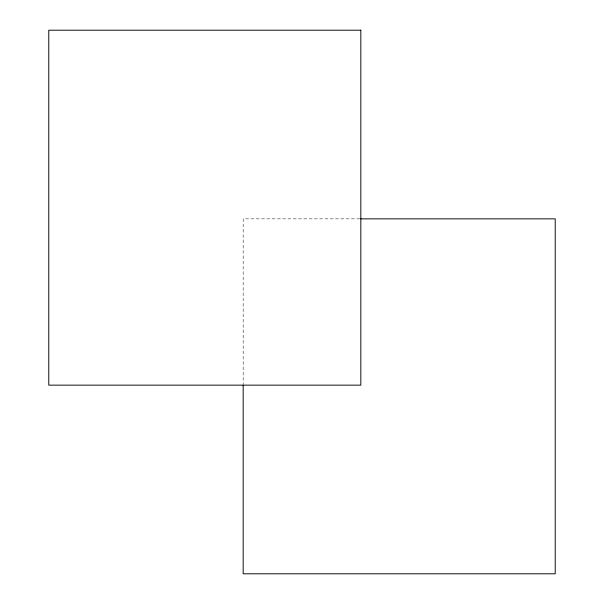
<?xml version="1.0" encoding="UTF-8"?>
<svg xmlns="http://www.w3.org/2000/svg" width="604" height="604" viewBox="0 0 604 604"><rect width="100%" height="100%" fill="white"/><g stroke="black" fill="none" stroke-linecap="round" stroke-linejoin="round"><path stroke-width="0.45" stroke-dasharray="3.02 2.27" d="M359.72 218.852L243.17 218.852L243.17 384.182"/><path stroke-width="0.91" d="M360.656 218.852L555.219 218.852L555.219 573.8L243.17 573.8L243.17 385.118M360.83 30.2L48.781 30.2L48.781 385.148L360.83 385.148L360.83 30.2"/></g></svg>
